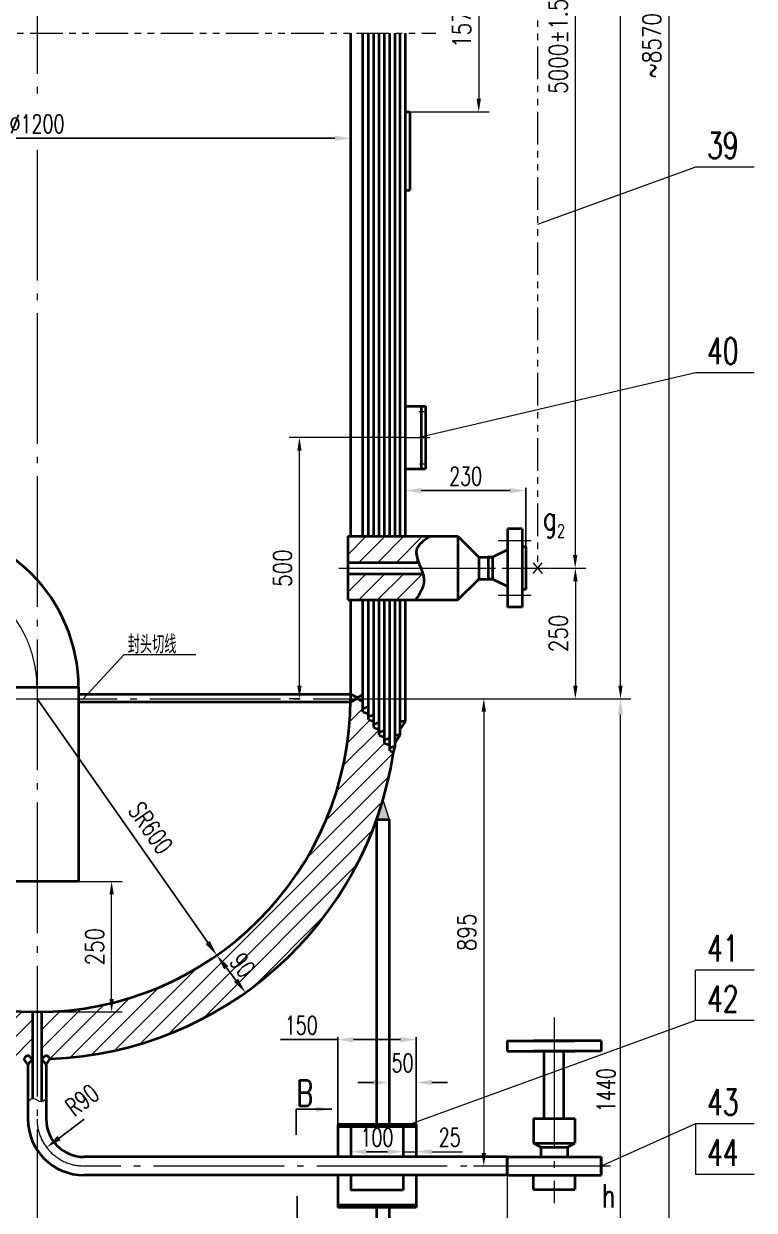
# Model space of a CAD drawing. Header units: millimetres. Extents: x -46692 to 54634, y -206081 to -6208.
# Drawn here: x 50321 to 51719, y -11484 to -9212 of the extents above; entities that cross this region are included whole.
import ezdxf

# ---------------------------------------------------------------- set-up
doc = ezdxf.new("R2010")
doc.units = ezdxf.units.MM
doc.header["$LTSCALE"] = 100
for name, pattern in [('CENTER', [6.25, 5, -0.5, 0.25, -0.5]), ('DASHDOT-M', [36, 30, -3, 0, -3]), ('PHANTOM', [2.5, 1.25, -0.25, 0.25, -0.25, 0.25, -0.25])]:
    doc.linetypes.add(name, pattern=pattern)
doc.layers.get('0').update_dxf_attribs({"linetype": 'CONTINUOUS', "lineweight": 20})
doc.layers.get('DEFPOINTS').update_dxf_attribs({"linetype": 'CONTINUOUS', "lineweight": 20})
for name, color, linetype, lineweight in [('1', 7, 'CONTINUOUS', 20), ('1轮廓实线层', 7, 'CONTINUOUS', 35), ('2', 4, 'CONTINUOUS', 35), ('2细线层', 4, 'CONTINUOUS', 20), ('3中心线层', 1, 'CENTER', 20), ('5剖面线层', 2, 'CONTINUOUS', 20), ('7标注层', 4, 'CONTINUOUS', 20), ('9双点划线层', 6, 'PHANTOM', 20), ('CDR_DIM', 7, 'CONTINUOUS', 20), ('CDR_DWG3', 1, 'DASHDOT-M', 20)]:
    doc.layers.add(name, color=color, linetype=linetype, lineweight=lineweight)
doc.styles.add('HZ', font='romans.shx', dxfattribs={"width": 0.7, "bigfont": 'HZ.shx'})
doc.styles.get("Standard").update_dxf_attribs({"font": 'isocp.shx', "width": 0.707, "bigfont": 'hztxt.shx'})
doc.styles.add('TH_GBDIM', font='romans.shx', dxfattribs={"width": 0.8, "bigfont": 'gbcbig.shx'})
doc.dimstyles.get("Standard").update_dxf_attribs({"dimtxt": 0.18, "dimasz": 0.18, "dimexe": 0.18, "dimexo": 0.0625, "dimgap": 0.09, "dimtad": 0, "dimtih": 1, "dimtoh": 1, "dimdec": 4, "dimzin": 0, "dimdsep": 46, "dimtxsty": 'Standard', "dimcen": 0.09, "dimadec": 0, "dimazin": 0, "dimtfac": 1, "dimtdec": 4, "dimtofl": 0, "dimtmove": 0, "dimatfit": 3, "dimfxl": 0, "dimtolj": 1, "dimtzin": 0, "dimarcsym": 0})
doc.dimstyles.new('TH_GBDIM', dxfattribs={"dimscale": 10, "dimtxt": 3.5, "dimasz": 2.5, "dimexe": 2, "dimexo": 0, "dimgap": 1.5, "dimtad": 1, "dimdec": 1, "dimzin": 0, "dimdsep": 46, "dimtxsty": 'TH_GBDIM', "dimcen": 2.5, "dimclrd": 130, "dimclre": 130, "dimclrt": 3, "dimadec": 0, "dimazin": 0, "dimtfac": 0.714286, "dimtdec": 1, "dimtmove": 0, "dimatfit": 3, "dimfxl": 0, "dimtzin": 0, "dimlwd": -1, "dimlwe": -1, "dimarcsym": 0})
pattern_1 = [(45, (22379.25, -14508.147), (-17.960512, 17.960512), [])]

# ---------------------------------------------------------------- blocks, each defined once
blk = doc.blocks.new('*D12')
at = {"layer": '7标注层', "color": 130, "ltscale": 0.05}
for p, q in [((51059.5, -9039.7), (51211.6, -9039.7)), ((51191.6, -9064.7), (51191.6, -9355.9)), ((51059.5, -9380.9), (51211.6, -9380.9))]:
    blk.add_line(p, q, dxfattribs=at)
for points in [[(51187.4, -9064.7), (51195.8, -9064.7), (51191.6, -9039.7)], [(51187.4, -9355.9), (51195.8, -9355.9), (51191.6, -9380.9)]]:
    blk.add_solid(points, dxfattribs=at)
at = {"layer": 'DEFPOINTS', "color": 0, "ltscale": 0.05}
for p in [(51059.5, -9039.7), (51059.5, -9380.9), (51191.6, -9380.9)]:
    blk.add_point(p, dxfattribs=at)
at = {"layer": '7标注层', "color": 3, "ltscale": 0.05, "insert": (51159.1, -9210.3), "char_height": 35, "attachment_point": 5, "rotation": 90, "style": 'TH_GBDIM'}
blk.add_mtext('1570{}{}', dxfattribs=at)
blk = doc.blocks.new('*D69')
at = {"layer": 'CDR_DIM', "color": 0, "lineweight": -2, "ltscale": 0.05}
blk.add_line((50436, -11309.7), (50388.3, -11346.1), dxfattribs=at)
at = {"layer": 'CDR_DIM', "color": 0, "ltscale": 0.05}
blk.add_solid([(50385.3, -11342.1), (50391.3, -11350.1), (50364.4, -11364.3)], dxfattribs=at)
at = {"layer": 'DEFPOINTS', "color": 0, "ltscale": 0.05}
for p in [(50436, -11309.7), (50364.4, -11364.3)]:
    blk.add_point(p, dxfattribs=at)
at = {"layer": 'CDR_DIM', "color": 0, "ltscale": 0.05, "insert": (50432.3, -11273.5), "char_height": 35, "attachment_point": 5, "rotation": 37.3421, "style": 'HZ'}
blk.add_mtext('\\A1;R90', dxfattribs=at)
blk = doc.blocks.new('*D20')
at = {"layer": '7标注层', "color": 130, "ltscale": 0.05}
for p, q in [((51329.8, -10254.7), (51396.6, -10254.7)), ((51376.6, -10279.7), (51376.6, -10479.7)), ((51067.4, -10504.7), (51396.6, -10504.7))]:
    blk.add_line(p, q, dxfattribs=at)
for points in [[(51372.4, -10279.7), (51380.8, -10279.7), (51376.6, -10254.7)], [(51372.4, -10479.7), (51380.8, -10479.7), (51376.6, -10504.7)]]:
    blk.add_solid(points, dxfattribs=at)
at = {"layer": 'DEFPOINTS', "color": 0, "ltscale": 0.05}
for p in [(51329.8, -10254.7), (51067.4, -10504.7), (51376.6, -10504.7)]:
    blk.add_point(p, dxfattribs=at)
at = {"layer": '7标注层', "color": 3, "ltscale": 0.05, "insert": (51344.1, -10379.7), "char_height": 35, "attachment_point": 5, "rotation": 90, "style": 'TH_GBDIM'}
blk.add_mtext('250', dxfattribs=at)
blk = doc.blocks.new('*D100')
at = {"layer": '7标注层', "color": 130, "ltscale": 0.05}
for p, q in [((50425.5, -10854.7), (50508.8, -10854.7)), ((50488.8, -11079.7), (50488.8, -10879.7)), ((50346, -11104.7), (50508.8, -11104.7))]:
    blk.add_line(p, q, dxfattribs=at)
for points in [[(50484.7, -10879.7), (50493, -10879.7), (50488.8, -10854.7)], [(50484.7, -11079.7), (50493, -11079.7), (50488.8, -11104.7)]]:
    blk.add_solid(points, dxfattribs=at)
at = {"layer": 'DEFPOINTS', "color": 0, "ltscale": 0.05}
for p in [(50425.5, -10854.7), (50488.8, -10854.7), (50346, -11104.7)]:
    blk.add_point(p, dxfattribs=at)
at = {"layer": '7标注层', "color": 3, "ltscale": 0.05, "insert": (50456.3, -10979.7), "char_height": 35, "attachment_point": 5, "rotation": 90, "style": 'TH_GBDIM'}
blk.add_mtext('250', dxfattribs=at)
blk = doc.blocks.new('*D31')
at = {"layer": 'CDR_DIM', "color": 0, "lineweight": -2, "ltscale": 0.05}
for p, q in [((51051.5, -10193.7), (51051.5, -10101.2)), ((51251.5, -10106.2), (51081.5, -10106.2)), ((51281.5, -10269.3), (51281.5, -10101.2))]:
    blk.add_line(p, q, dxfattribs=at)
at = {"layer": 'CDR_DIM', "color": 0, "ltscale": 0.05}
for points in [[(51081.5, -10101.2), (51081.5, -10111.2), (51051.5, -10106.2)], [(51251.5, -10101.2), (51251.5, -10111.2), (51281.5, -10106.2)]]:
    blk.add_solid(points, dxfattribs=at)
at = {"layer": 'DEFPOINTS', "color": 0, "ltscale": 0.05}
for p in [(51051.5, -10106.2), (51051.5, -10193.7), (51281.5, -10269.3)]:
    blk.add_point(p, dxfattribs=at)
at = {"layer": 'CDR_DIM', "color": 0, "ltscale": 0.05, "insert": (51166.5, -10078.7), "char_height": 35, "attachment_point": 5, "style": 'HZ'}
blk.add_mtext('\\A1;230', dxfattribs=at)
blk = doc.blocks.new('*D101')
at = {"layer": '7标注层', "color": 130, "ltscale": 0.05}
for p, q in [((51246, -11417.2), (51246, -11655.3)), ((50346, -11635.3), (50346, -11615.3)), ((51221, -11635.3), (50371, -11635.3))]:
    blk.add_line(p, q, dxfattribs=at)
for points in [[(50371, -11631.2), (50371, -11639.5), (50346, -11635.3)], [(51221, -11631.2), (51221, -11639.5), (51246, -11635.3)]]:
    blk.add_solid(points, dxfattribs=at)
at = {"layer": 'DEFPOINTS', "color": 0, "ltscale": 0.05}
for p in [(51246, -11417.2), (50346, -11635.3), (50346, -11635.3)]:
    blk.add_point(p, dxfattribs=at)
at = {"layer": '7标注层', "color": 3, "ltscale": 0.05, "insert": (50796, -11602.8), "char_height": 35, "attachment_point": 5, "style": 'TH_GBDIM'}
blk.add_mtext('900', dxfattribs=at)
blk = doc.blocks.new('*D32')
at = {"layer": '7标注层', "color": 130, "ltscale": 0.05}
for p, q in [((51340.5, -8255.8), (51396.3, -8255.8)), ((51376.3, -8280.8), (51376.3, -10229.7)), ((51329.8, -10254.7), (51396.3, -10254.7))]:
    blk.add_line(p, q, dxfattribs=at)
for points in [[(51372.1, -8280.8), (51380.5, -8280.8), (51376.3, -8255.8)], [(51372.1, -10229.7), (51380.5, -10229.7), (51376.3, -10254.7)]]:
    blk.add_solid(points, dxfattribs=at)
at = {"layer": 'DEFPOINTS', "color": 0, "ltscale": 0.05}
for p in [(51340.5, -8255.8), (51329.8, -10254.7), (51376.3, -10254.7)]:
    blk.add_point(p, dxfattribs=at)
at = {"layer": '7标注层', "color": 3, "ltscale": 0.05, "insert": (51343.8, -9255.2), "char_height": 35, "attachment_point": 5, "rotation": 90, "style": 'TH_GBDIM'}
blk.add_mtext('5000{}{%%p1.5}', dxfattribs=at)
blk = doc.blocks.new('*D34')
at = {"layer": 'CDR_DIM', "color": 0, "lineweight": -2, "ltscale": 0.05}
for p, q in [((49746, -9492.6), (49746, -9426.4)), ((49776, -9431.4), (50916, -9431.4)), ((50946, -9431.4), (50946, -9436.4))]:
    blk.add_line(p, q, dxfattribs=at)
at = {"layer": 'CDR_DIM', "color": 0, "ltscale": 0.05}
for points in [[(49776, -9426.4), (49776, -9436.4), (49746, -9431.4)], [(50916, -9426.4), (50916, -9436.4), (50946, -9431.4)]]:
    blk.add_solid(points, dxfattribs=at)
at = {"layer": 'DEFPOINTS', "color": 0, "ltscale": 0.05}
for p in [(50946, -9431.4), (50946, -9431.4), (49746, -9492.6)]:
    blk.add_point(p, dxfattribs=at)
at = {"layer": 'CDR_DIM', "color": 0, "ltscale": 0.05, "insert": (50346, -9403.9), "char_height": 35, "attachment_point": 5, "style": 'HZ'}
blk.add_mtext('\\A1;%%C1200', dxfattribs=at)
blk = doc.blocks.new('*D105')
at = {"layer": 'CDR_DIM', "color": 0, "lineweight": -2, "ltscale": 0.05}
blk.add_line((50346, -10504.7), (50672.9, -10971.6), dxfattribs=at)
at = {"layer": 'CDR_DIM', "color": 0, "ltscale": 0.05}
blk.add_solid([(50677, -10968.7), (50668.8, -10974.5), (50690.2, -10996.2)], dxfattribs=at)
at = {"layer": 'DEFPOINTS', "color": 0, "ltscale": 0.05}
for p in [(50346, -10504.7), (50690.2, -10996.2)]:
    blk.add_point(p, dxfattribs=at)
at = {"layer": 'CDR_DIM', "color": 0, "ltscale": 0.05, "insert": (50563.6, -10752.3), "char_height": 35, "attachment_point": 5, "rotation": 305.0025, "style": 'HZ'}
blk.add_mtext('\\A1;SR600', dxfattribs=at)
blk = doc.blocks.new('*D36')
at = {"layer": 'CDR_DIM', "color": 0, "lineweight": -2, "ltscale": 0.05}
for p, q in [((50690.2, -10996.2), (50694.1, -10993.1)), ((50708.5, -11019.9), (50726.8, -11043.8)), ((50745.1, -11067.5), (50749.1, -11064.5))]:
    blk.add_line(p, q, dxfattribs=at)
at = {"layer": 'CDR_DIM', "color": 0, "ltscale": 0.05}
for points in [[(50712.4, -11016.9), (50704.5, -11023), (50690.2, -10996.2)], [(50730.8, -11040.7), (50722.8, -11046.8), (50745.1, -11067.5)]]:
    blk.add_solid(points, dxfattribs=at)
at = {"layer": 'DEFPOINTS', "color": 0, "ltscale": 0.05}
for p in [(50690.2, -10996.2), (50745.1, -11067.5), (50745.1, -11067.5)]:
    blk.add_point(p, dxfattribs=at)
at = {"layer": 'CDR_DIM', "color": 0, "ltscale": 0.05, "insert": (50739.4, -11015.1), "char_height": 35, "attachment_point": 5, "rotation": 307.583, "style": 'HZ'}
blk.add_mtext('\\A1;90', dxfattribs=at)
blk = doc.blocks.new('*D37')
at = {"layer": '7标注层', "color": 130, "ltscale": 0.05}
for p, q in [((51048, -10004.7), (50828.4, -10004.7)), ((50848.4, -10479.7), (50848.4, -10029.7)), ((50848.4, -10504.7), (50828.4, -10504.7))]:
    blk.add_line(p, q, dxfattribs=at)
for points in [[(50844.2, -10029.7), (50852.5, -10029.7), (50848.4, -10004.7)], [(50844.2, -10479.7), (50852.5, -10479.7), (50848.4, -10504.7)]]:
    blk.add_solid(points, dxfattribs=at)
at = {"layer": 'DEFPOINTS', "color": 0, "ltscale": 0.05}
for p in [(50848.4, -10004.7), (51048, -10004.7), (50848.4, -10504.7)]:
    blk.add_point(p, dxfattribs=at)
at = {"layer": '7标注层', "color": 3, "ltscale": 0.05, "insert": (50815.9, -10254.7), "char_height": 35, "attachment_point": 5, "rotation": 90, "style": 'TH_GBDIM'}
blk.add_mtext('500', dxfattribs=at)
blk = doc.blocks.new('*D106')
at = {"layer": '7标注层', "color": 130, "ltscale": 0.05}
for p, q in [((51076.2, -7420.3), (51483, -7420.3)), ((51463, -10479.7), (51463, -7445.3)), ((51067.4, -10504.7), (51483, -10504.7))]:
    blk.add_line(p, q, dxfattribs=at)
for points in [[(51458.8, -7445.3), (51467.1, -7445.3), (51463, -7420.3)], [(51458.8, -10479.7), (51467.1, -10479.7), (51463, -10504.7)]]:
    blk.add_solid(points, dxfattribs=at)
at = {"layer": 'DEFPOINTS', "color": 0, "ltscale": 0.05}
for p in [(51076.2, -7420.3), (51463, -7420.3), (51067.4, -10504.7)]:
    blk.add_point(p, dxfattribs=at)
at = {"layer": '7标注层', "color": 3, "ltscale": 0.05, "insert": (51430.5, -8962.5), "char_height": 35, "attachment_point": 5, "rotation": 90, "style": 'TH_GBDIM'}
blk.add_mtext('6270', dxfattribs=at)
blk = doc.blocks.new('*D38')
at = {"layer": '7标注层', "color": 130, "ltscale": 0.05}
for p, q in [((51086.9, -10504.7), (51221.3, -10504.7)), ((51201.3, -10529.7), (51201.3, -11374.7)), ((51201.3, -11399.7), (51181.3, -11399.7))]:
    blk.add_line(p, q, dxfattribs=at)
for points in [[(51197.1, -10529.7), (51205.5, -10529.7), (51201.3, -10504.7)], [(51197.1, -11374.7), (51205.5, -11374.7), (51201.3, -11399.7)]]:
    blk.add_solid(points, dxfattribs=at)
at = {"layer": 'DEFPOINTS', "color": 0, "ltscale": 0.05}
for p in [(51086.9, -10504.7), (51201.3, -11399.7), (51201.3, -11399.7)]:
    blk.add_point(p, dxfattribs=at)
at = {"layer": '7标注层', "color": 3, "ltscale": 0.05, "insert": (51168.8, -10952.2), "char_height": 35, "attachment_point": 5, "rotation": 90, "style": 'TH_GBDIM'}
blk.add_mtext('895', dxfattribs=at)
blk = doc.blocks.new('*D114')
at = {"layer": 'CDR_DIM', "color": 0, "lineweight": -2, "ltscale": 0.05}
for p, q in [((50990, -11239.7), (50960, -11239.7)), ((51020, -11320.2), (51020, -11234.7)), ((51071.7, -11320.2), (51071.7, -11234.7)), ((51101.7, -11239.7), (51131.7, -11239.7))]:
    blk.add_line(p, q, dxfattribs=at)
at = {"layer": 'CDR_DIM', "color": 0, "ltscale": 0.05}
for points in [[(50990, -11234.7), (50990, -11244.7), (51020, -11239.7)], [(51101.7, -11234.7), (51101.7, -11244.7), (51071.7, -11239.7)]]:
    blk.add_solid(points, dxfattribs=at)
at = {"layer": 'DEFPOINTS', "color": 0, "ltscale": 0.05}
for p in [(51071.7, -11239.7), (51020, -11320.2), (51071.7, -11320.2)]:
    blk.add_point(p, dxfattribs=at)
at = {"layer": 'CDR_DIM', "color": 0, "ltscale": 0.05, "insert": (51045.8, -11202.2), "char_height": 35, "attachment_point": 5, "style": 'HZ'}
blk.add_mtext('\\A1;50', dxfattribs=at)
blk = doc.blocks.new('*D115')
at = {"layer": 'CDR_DIM', "color": 0, "lineweight": -2, "ltscale": 0.05}
for p, q in [((50921.7, -11320.2), (50921.7, -11152.7)), ((51071.7, -11320.2), (51071.7, -11152.7)), ((50921.7, -11157.7), (50812.2, -11157.7)), ((51041.7, -11157.7), (50951.7, -11157.7))]:
    blk.add_line(p, q, dxfattribs=at)
at = {"layer": 'CDR_DIM', "color": 0, "ltscale": 0.05}
for points in [[(50951.7, -11152.7), (50951.7, -11162.7), (50921.7, -11157.7)], [(51041.7, -11152.7), (51041.7, -11162.7), (51071.7, -11157.7)]]:
    blk.add_solid(points, dxfattribs=at)
at = {"layer": 'DEFPOINTS', "color": 0, "ltscale": 0.05}
for p in [(51071.7, -11157.7), (50921.7, -11320.2), (51071.7, -11320.2)]:
    blk.add_point(p, dxfattribs=at)
at = {"layer": 'CDR_DIM', "color": 0, "ltscale": 0.05, "insert": (50851.9, -11130.2), "char_height": 35, "attachment_point": 5, "style": 'HZ'}
blk.add_mtext('\\A1;150', dxfattribs=at)
blk = doc.blocks.new('*D45')
at = {"layer": 'CDR_DIM', "color": 0, "lineweight": -2, "ltscale": 0.05}
for p, q in [((50946.7, -11372.3), (50946.7, -11367.3)), ((51016.7, -11372.3), (50976.7, -11372.3)), ((51046.7, -11372.3), (51046.7, -11377.3))]:
    blk.add_line(p, q, dxfattribs=at)
at = {"layer": 'CDR_DIM', "color": 0, "ltscale": 0.05}
for points in [[(50976.7, -11367.3), (50976.7, -11377.3), (50946.7, -11372.3)], [(51016.7, -11367.3), (51016.7, -11377.3), (51046.7, -11372.3)]]:
    blk.add_solid(points, dxfattribs=at)
at = {"layer": 'DEFPOINTS', "color": 0, "ltscale": 0.05}
for p in [(50946.7, -11372.3), (50946.7, -11372.3), (51046.7, -11372.3)]:
    blk.add_point(p, dxfattribs=at)
at = {"layer": 'CDR_DIM', "color": 0, "ltscale": 0.05, "insert": (50996.7, -11344.8), "char_height": 35, "attachment_point": 5, "style": 'HZ'}
blk.add_mtext('\\A1;100', dxfattribs=at)
blk = doc.blocks.new('*D56')
at = {"layer": '7标注层', "color": 130, "ltscale": 0.05}
for p, q in [((50524.3, -6562.9), (51575.5, -6562.9)), ((51555.5, -6587.9), (51555.5, -11920.3)), ((51195.2, -11945.3), (51575.5, -11945.3))]:
    blk.add_line(p, q, dxfattribs=at)
for points in [[(51551.4, -6587.9), (51559.7, -6587.9), (51555.5, -6562.9)], [(51551.4, -11920.3), (51559.7, -11920.3), (51555.5, -11945.3)]]:
    blk.add_solid(points, dxfattribs=at)
at = {"layer": 'DEFPOINTS', "color": 0, "ltscale": 0.05}
for p in [(50524.3, -6562.9), (51195.2, -11945.3), (51555.5, -11945.3)]:
    blk.add_point(p, dxfattribs=at)
at = {"layer": '7标注层', "color": 3, "ltscale": 0.05, "insert": (51523, -9254.1), "char_height": 35, "attachment_point": 5, "rotation": 90, "style": 'TH_GBDIM'}
blk.add_mtext('{~8570}{}{}', dxfattribs=at)

msp = doc.modelspace()

# ---------------------------------------------------------------- hatches: boundary and pattern name
at = {"layer": '5剖面线层', "ltscale": 0.05}
h = msp.add_hatch(dxfattribs=at)
h.set_pattern_fill('ANSI31', color=256, scale=8, style=0)
h.set_pattern_definition(pattern_1)
edge = h.paths.add_edge_path()
edge.add_spline(control_points=[(51076.433, -10243.681), (51073.052, -10234.856), (51067.374, -10215.023), (51086.976, -10201.478), (51098.258, -10193.681)], knot_values=[0, 0, 0, 0, 26.56240235, 62.58557278, 62.58557278, 62.58557278, 62.58557278], degree=3, periodic=0)
edge.add_line((51098.258, -10193.681), (50940.986, -10193.681))
edge.add_line((50940.986, -10193.681), (50940.986, -10243.681))
edge.add_line((50940.986, -10243.681), (51076.433, -10243.681))
edge = h.paths.add_edge_path()
edge.add_spline(control_points=[(51071.026, -10315.681), (51079.092, -10303.152), (51089.309, -10287.281), (51085.785, -10269.466), (51084.698, -10265.681)], knot_values=[84.23699814, 84.23699814, 84.23699814, 84.23699814, 126.06624593, 137.22584078, 137.22584078, 137.22584078, 137.22584078], degree=3, periodic=0)
edge.add_line((51084.698, -10265.681), (50940.986, -10265.681))
edge.add_line((50940.986, -10265.681), (50940.986, -10315.681))
edge.add_line((50940.986, -10315.681), (51071.026, -10315.681))
h = msp.add_hatch(dxfattribs=at)
h.set_pattern_fill('ANSI31', color=256, scale=8, style=0)
h.set_pattern_definition(pattern_1)
h.paths.add_polyline_path([(49781.056, -10706.805), (49696.317, -10737.123, 0.30669378), (50320.561, -11194.213), (50323.099, -11191.188, -0.46630766), (50332.257, -11190.386), (50336.486, -11194.616, 0.00036235), (50337.486, -11194.629), (50337.486, -11104.621, -0.3129107)])
h.paths.add_polyline_path([(49746.027, -10511.633), (49733.986, -10504.681), (49731.986, -10504.681), (49721.986, -10510.455), (49721.986, -10529.681), (49711.686, -10533.43), (49711.686, -10544.681), (49701.386, -10548.43), (49701.386, -10559.681), (49691.086, -10563.43), (49691.086, -10574.681), (49680.786, -10578.43), (49680.786, -10589.681), (49670.486, -10593.43), (49670.486, -10604.681), (49663.641, -10607.173, 0.00238633), (49664.65, -10613.681), (49753.52, -10599.464, -0.03677895)])
h = msp.add_hatch(dxfattribs=at)
h.set_pattern_fill('ANSI31', color=256, scale=8, style=0)
h.set_pattern_definition(pattern_1)
h.paths.add_polyline_path([(51028.332, -10607.173), (51021.486, -10604.681), (51021.486, -10593.43), (51011.186, -10589.681), (51011.186, -10578.43), (51000.886, -10574.681), (51000.886, -10563.43), (50990.586, -10559.681), (50990.586, -10548.43), (50980.286, -10544.681), (50980.286, -10533.43), (50969.986, -10529.681), (50969.986, -10510.455), (50959.986, -10504.681), (50957.986, -10504.681), (50945.946, -10511.633, -0.4066906), (50354.486, -11104.621), (50354.486, -11194.629, 0.00036235), (50355.486, -11194.616), (50359.716, -11190.386, -0.46630766), (50368.874, -11191.188), (50371.412, -11194.213, 0.36074196)])
h.paths.add_polyline_path([(50742.786, -10976.416), (50777.652, -11021.719), (50736.048, -11053.739), (50701.181, -11008.437)], flags=24)
at = {"layer": 'CDR_DIM', "ltscale": 0.05}
h = msp.add_hatch(dxfattribs=at)
h.set_pattern_fill('ANSI38', color=256, style=0)
h.set_pattern_definition([(45, (34414.23431, 175769.62891), (-0.08838834765, 0.08838834765), []), (135, (34414.23431, 175769.62891), (-0.265165042945, 0.08838834765), [0.3125, -0.1875])])
h.paths.add_polyline_path([(51008.294, -10698.198, -0.01447528), (50995.986, -10736.198), (51019.986, -10736.198)])

# ---------------------------------------------------------------- linework, layer by layer
msp.add_spline([(50328.486, -11277.726), (50337.486, -11270.476), (50354.486, -11275.985), (50363.486, -11270.251)], degree=3)
at = {"layer": '1轮廓实线层', "ltscale": 0.05}
for p, q in [((50969.986, -10193.681), (50969.986, -9229.868)), ((50980.286, -10193.681), (50980.286, -9229.868)), ((50990.586, -10193.681), (50990.586, -9229.868)), ((51000.886, -10193.681), (51000.886, -9229.868)), ((51011.186, -10193.681), (51011.186, -9229.868)), ((51021.486, -10193.681), (51021.486, -9229.868)), ((51031.486, -10193.681), (51031.486, -9229.868)), ((51041.486, -10193.681), (51041.486, -9229.868)), ((51051.486, -10193.681), (51051.486, -9229.868)), ((50969.986, -10529.681), (50969.986, -10315.681)), ((50980.286, -10544.681), (50980.286, -10315.681)), ((50990.586, -10559.681), (50990.586, -10315.681)), ((51000.886, -10574.681), (51000.886, -10315.681)), ((51011.186, -10589.681), (51011.186, -10315.681)), ((51021.486, -10604.681), (51021.486, -10315.681)), ((51031.486, -10595.042), (51031.486, -10315.681)), ((51041.486, -10573.681), (51041.486, -10315.681)), ((51051.486, -10548.681), (51051.486, -10315.681)), ((50425.486, -10495.753), (50945.986, -10495.753)), ((50957.986, -10502.681), (50945.986, -10495.753)), ((50959.986, -10502.681), (50969.986, -10496.908)), ((50945.946, -10511.633), (50425.486, -10511.633)), ((50957.986, -10504.681), (50945.946, -10511.633)), ((50959.986, -10502.681), (50957.986, -10502.681)), ((50959.986, -10504.681), (50957.986, -10504.681)), ((50959.986, -10504.681), (50969.986, -10510.455)), ((50969.986, -10523.681), (50980.286, -10519.933)), ((50969.986, -10529.681), (50980.286, -10533.43)), ((50980.286, -10538.681), (50990.586, -10534.933)), ((50980.286, -10544.681), (50990.586, -10548.43)), ((50990.586, -10553.681), (51000.886, -10549.933)), ((50990.586, -10559.681), (51000.886, -10563.43)), ((51000.886, -10568.681), (51011.186, -10564.933)), ((51041.486, -10563.681), (51051.486, -10548.681)), ((51051.486, -10548.681), (51041.486, -10548.681)), ((51000.886, -10574.681), (51011.186, -10578.43)), ((51011.186, -10583.681), (51021.486, -10579.933)), ((51031.486, -10588.681), (51041.486, -10573.681)), ((51031.486, -10573.681), (51041.486, -10573.681)), ((51011.186, -10589.681), (51021.486, -10593.43)), ((51021.486, -10598.681), (51031.486, -10595.042)), ((51021.486, -10604.681), (51028.332, -10607.173)), ((51027.323, -10613.681), (51031.486, -10595.042))]:
    msp.add_line(p, q, dxfattribs=at)
at = {"layer": '2'}
for p, q in [((50945.986, -9229.868), (50945.986, -10193.681)), ((51051.486, -9380.878), (51059.486, -9380.878)), ((51059.486, -9380.878), (51059.486, -9530.878)), ((51051.486, -9530.878), (51059.486, -9530.878)), ((51051.442, -9944.681), (51089.442, -9944.681)), ((51081.442, -9944.681), (51081.486, -10064.681)), ((51089.442, -9944.681), (51089.486, -10064.681)), ((51051.486, -10064.681), (51089.486, -10064.681)), ((51246.986, -10179.681), (51246.986, -10329.681)), ((51274.986, -10179.681), (51246.986, -10179.681)), ((51274.986, -10179.681), (51274.986, -10329.681)), ((50940.986, -10193.681), (50940.986, -10315.681)), ((50940.986, -10193.681), (51151.723, -10193.681)), ((51151.723, -10193.681), (51191.723, -10233.681)), ((51151.723, -10193.681), (51151.723, -10315.681)), ((51246.986, -10219.681), (51217.986, -10233.681)), ((51281.486, -10213.681), (51274.986, -10213.681)), ((51281.486, -10213.681), (51281.486, -10295.681)), ((50940.986, -10243.681), (51076.433, -10243.681)), ((51191.723, -10233.681), (51191.723, -10275.681)), ((51191.723, -10233.681), (51217.986, -10233.681)), ((51217.986, -10233.681), (51209.986, -10233.681)), ((51209.986, -10233.681), (51209.986, -10275.681)), ((51209.986, -10233.681), (51209.986, -10275.681)), ((51217.986, -10233.681), (51217.986, -10275.681)), ((50940.986, -10265.681), (51084.698, -10265.681)), ((51151.723, -10315.681), (51191.723, -10275.681)), ((51191.723, -10275.681), (51217.986, -10275.681)), ((51217.986, -10275.681), (51209.986, -10275.681)), ((51246.986, -10289.681), (51217.986, -10275.681)), ((50940.986, -10315.681), (51151.723, -10315.681)), ((50945.986, -10315.681), (50945.986, -10504.681)), ((51281.486, -10295.681), (51274.986, -10295.681)), ((51274.986, -10329.681), (51246.986, -10329.681)), ((50266.486, -10482.93), (50425.486, -10482.93)), ((50425.486, -10482.93), (50425.486, -10854.681)), ((50995.986, -10736.198), (51019.986, -10736.198)), ((50995.986, -10736.198), (50995.986, -11320.181)), ((51019.986, -10736.198), (51019.986, -11320.181)), ((50425.486, -10854.681), (50266.486, -10854.681)), ((50337.486, -11104.621), (50337.486, -11270.476)), ((50354.486, -11104.621), (50354.486, -11275.985)), ((51245.885, -11159.681), (51245.885, -11179.681)), ((51245.885, -11159.681), (51375.283, -11159.681)), ((51245.885, -11179.681), (51375.283, -11179.681)), ((51425.885, -11159.681), (51296.487, -11159.681)), ((51425.885, -11179.681), (51296.487, -11179.681)), ((51317.024, -11308.96), (51317.024, -11179.681)), ((51354.746, -11308.96), (51354.746, -11179.681)), ((51425.885, -11159.681), (51425.885, -11179.681)), ((50323.099, -11191.188), (50320.561, -11194.213)), ((50328.486, -11205.163), (50320.561, -11194.213)), ((50336.486, -11195.629), (50328.486, -11205.163)), ((50332.257, -11190.386), (50336.486, -11194.616)), ((50337.486, -11195.629), (50336.486, -11195.629)), ((50354.486, -11195.629), (50355.486, -11195.629)), ((50359.716, -11190.386), (50355.486, -11194.616)), ((50355.486, -11195.629), (50363.486, -11205.163)), ((50363.486, -11205.163), (50371.412, -11194.213)), ((50368.201, -11190.386), (50371.412, -11194.213)), ((50328.486, -11205.163), (50328.486, -11309.681)), ((50363.486, -11205.163), (50363.486, -11309.681)), ((51296.487, -11308.96), (51375.283, -11308.96)), ((51296.487, -11308.96), (51296.487, -11356.205)), ((51375.283, -11308.96), (51375.283, -11356.205)), ((51071.656, -11320.181), (50921.656, -11320.181)), ((50921.656, -11320.181), (50921.656, -11382.181)), ((51071.656, -11324.681), (50921.656, -11324.681)), ((50946.656, -11324.681), (50946.656, -11382.181)), ((51046.656, -11324.681), (51046.656, -11382.181)), ((51071.656, -11320.181), (51071.656, -11382.181)), ((51296.487, -11356.205), (51375.283, -11356.205)), ((51310.252, -11363.669), (51296.487, -11356.205)), ((51361.518, -11363.669), (51375.283, -11356.205)), ((51245.986, -11382.181), (50435.986, -11382.181)), ((51245.885, -11382.181), (51245.885, -11417.181)), ((51245.885, -11417.181), (51245.885, -11382.181)), ((51245.885, -11382.181), (51245.885, -11417.181)), ((51245.885, -11382.181), (51425.885, -11382.181)), ((51245.986, -11382.181), (51245.986, -11417.181)), ((51310.252, -11363.669), (51361.518, -11363.669)), ((51310.252, -11363.669), (51310.252, -11382.181)), ((51361.518, -11363.669), (51361.518, -11382.181)), ((51425.885, -11417.181), (51425.885, -11382.181)), ((51425.885, -11417.181), (51425.885, -11382.181)), ((51425.885, -11382.181), (51425.885, -11417.181)), ((51425.885, -11382.181), (51425.885, -11417.181)), ((51245.986, -11417.181), (50435.986, -11417.181)), ((50921.656, -11417.181), (50921.656, -11479.181)), ((50946.656, -11417.181), (50946.656, -11445.931)), ((51046.656, -11417.181), (51046.656, -11445.931)), ((51071.656, -11417.181), (51071.656, -11479.181)), ((51245.885, -11417.181), (51425.885, -11417.181)), ((51296.487, -11444.681), (51296.487, -11417.181)), ((51375.283, -11417.181), (51375.283, -11444.681)), ((51046.656, -11445.931), (50946.656, -11445.931)), ((51296.487, -11444.681), (51375.283, -11444.681)), ((51071.656, -11474.681), (50921.656, -11474.681)), ((51071.656, -11479.181), (50921.656, -11479.181)), ((50995.986, -11479.181), (50995.986, -11914.681)), ((51019.986, -11479.181), (51019.986, -11914.681))]:
    msp.add_line(p, q, dxfattribs=at)
for centre, radius, start, end in [((50116.986, -10483.681), 308.5, 0, 90), ((50345.986, -10504.681), 600, 180, 0), ((50345.986, -10504.681), 690, 272.111753, 351.457758), ((50328.014, -11194.629), 6, 45, 145), ((50345.986, -10504.681), 690, 269.21112, 269.294165), ((50345.986, -10504.681), 690, 269.21112, 269.294165), ((50345.986, -10504.681), 690, 270.705835, 270.78888), ((50363.959, -11194.629), 6, 35, 135), ((50435.986, -11309.681), 107.5, 180, 270), ((50435.986, -11309.681), 72.5, 180, 270)]:
    msp.add_arc(centre, radius, start, end, dxfattribs=at)
msp.add_spline([(51098.258, -10193.681), (51072.786, -10219.154), (51086.66, -10276.883), (51071.026, -10315.681)], degree=3, dxfattribs=at)
at = {"layer": '2细线层'}
for p, q in [((51719.084, -9486.94), (51606.784, -9486.94)), ((51719.084, -9880.509), (51606.784, -9880.509)), ((51719.084, -11024.52), (51606.784, -11024.52)), ((51606.784, -11121.211), (51606.784, -11024.52)), ((51719.084, -11121.211), (51606.784, -11121.211)), ((51606.784, -11319.074), (51606.784, -11415.766)), ((51719.084, -11319.074), (51606.784, -11319.074)), ((51719.084, -11319.074), (51606.784, -11319.074)), ((51719.084, -11415.766), (51606.784, -11415.766))]:
    msp.add_line(p, q, dxfattribs=at)
at = {"layer": '2细线层', "ltscale": 0.05}
for p, q in [((50434.224, -10504.681), (50512.535, -10419.947)), ((50512.535, -10419.947), (50649.747, -10419.947))]:
    msp.add_line(p, q, dxfattribs=at)
at = {"layer": '3中心线层', "ltscale": 0.5}
for p, q in [((50345.986, -6557.953), (50345.986, -9353.399)), ((50345.986, -9453.834), (50345.986, -11971.353)), ((50923.756, -10254.681), (51328.561, -10254.681)), ((49624.534, -10504.681), (51067.438, -10504.681)), ((51335.885, -11115.487), (51335.885, -11470.715)), ((51443.937, -11399.681), (50435.986, -11399.681))]:
    msp.add_line(p, q, dxfattribs=at)
msp.add_arc((50116.986, -10483.681), 229, 0, 90, dxfattribs=at)
at = {"layer": '9双点划线层', "ltscale": 0.5}
for p, q in [((51304.391, -8255.795), (51304.391, -10254.681)), ((49582.728, -9229.868), (51109.244, -9229.868))]:
    msp.add_line(p, q, dxfattribs=at)
at = {"layer": 'CDR_DIM'}
for p, q in [((51606.784, -9486.94), (51304.391, -9596.534)), ((51606.784, -9880.509), (51077.875, -10004.681)), ((51606.784, -11121.211), (51046.656, -11324.681)), ((51606.784, -11319.074), (51425.885, -11399.681)), ((51425.885, -11382.181), (51425.885, -11417.181))]:
    msp.add_line(p, q, dxfattribs=at)
at = {"layer": 'CDR_DIM', "ltscale": 0.05}
for p, q in [((51295.775, -10265.048), (51313.007, -10244.315)), ((51295.775, -10244.315), (51313.007, -10265.048)), ((51067.438, -10504.681), (51467.983, -10504.681)), ((51462.983, -11914.681), (51462.983, -10534.681)), ((51008.294, -10698.198), (51019.986, -10736.198)), ((51071.656, -11331.159), (51071.656, -11377.332)), ((51016.656, -11372.332), (50986.656, -11372.332)), ((51046.656, -11372.332), (51071.656, -11372.332)), ((51101.656, -11372.332), (51160.655, -11372.332))]:
    msp.add_line(p, q, dxfattribs=at)
at = {"layer": 'CDR_DIM', "color": 0}
msp.add_line((51245.885, -11382.181), (51245.885, -11417.181), dxfattribs=at)
at = {"layer": 'CDR_DIM', "ltscale": 0.05}
for points in [[(51457.983, -10534.681), (51467.983, -10534.681), (51462.983, -10504.681)], [(51016.656, -11367.332), (51016.656, -11377.332), (51046.656, -11372.332)], [(51101.656, -11367.332), (51101.656, -11377.332), (51071.656, -11372.332)]]:
    msp.add_solid(points, dxfattribs=at)
at = {"layer": 'CDR_DWG3'}
for p, q in [((51077.522, -9954.681), (51092.25, -9954.681)), ((51051.464, -10004.681), (51098.292, -10004.681)), ((51078.103, -10054.681), (51091.369, -10054.681))]:
    msp.add_line(p, q, dxfattribs=at)
at = {"layer": 'CDR_DWG3', "ltscale": 0.1}
for p, q in [((51291.843, -10202.181), (51228.54, -10202.181)), ((50923.756, -10254.681), (51317.244, -10254.681)), ((51291.843, -10307.181), (51228.54, -10307.181))]:
    msp.add_line(p, q, dxfattribs=at)
msp.add_arc((50435.986, -11309.681), 90, 180, 270, dxfattribs=at)

# ---------------------------------------------------------------- texts
at = {"layer": '1', "style": 'HZ', "width": 0.7}
for s, height, p in [('g', 45, (51314.968, -10181.539)), ('2', 25, (51341.672, -10195.874)), ('封头切线', 35, (50519.784, -10418.401)), ('B', 50, (50842.788, -11285.031)), ('h', 45, (51427.578, -11479.205))]:
    msp.add_text(s, height=height, dxfattribs=at).set_placement(p)
at = {"layer": '2细线层', "style": 'HZ', "width": 0.7}
for s, p in [('39', (51628.955, -9470.273)), ('40', (51628.955, -9863.842)), ('41', (51628.955, -11007.853)), ('42', (51628.955, -11104.544)), ('43', (51628.955, -11302.407)), ('44', (51628.955, -11399.099))]:
    msp.add_text(s, height=50, dxfattribs=at).set_placement(p)
at = {"layer": 'CDR_DIM', "ltscale": 0.05, "insert": (51435.483, -11254.334), "char_height": 35, "attachment_point": 5, "rotation": 90, "style": 'HZ'}
msp.add_mtext('\\A1;1440', dxfattribs=at)
at = {"layer": 'CDR_DIM', "ltscale": 0.05, "insert": (51136.085, -11344.832), "char_height": 35, "attachment_point": 5, "style": 'HZ'}
msp.add_mtext('\\A1;25', dxfattribs=at)

# ---------------------------------------------------------------- dimensions: what is measured, and where the dimension line sits
at = {"layer": '7标注层', "ltscale": 0.05}
dim = msp.add_linear_dim(base=(51555.528, -11945.253), p1=(50524.286, -6562.93), p2=(51195.152, -11945.253), angle=90, text='{~8570}{}{}', dimstyle='TH_GBDIM', override={"dimgap": 1.5, "dimtad": 1, "dimjust": 0, "dimdec": 0, "dimlfac": 1, "dimse1": 0, "dimse2": 0, "dimsd1": 0, "dimsd2": 0}, dxfattribs=at)
dim.commit()
dim.dimension.update_dxf_attribs({"geometry": '*D56', "text_midpoint": (51555.528, -9254.091), "dimtype": 160})
for base, p1, p2, text, override, picture, middle in [((51462.983, -7420.276), (51067.438, -10504.681), (51076.233, -7420.276), '6270', {"dimdec": 0}, '*D106', (51430.483, -8962.479)), ((51376.305, -10254.681), (51340.46, -8255.795), (51329.797, -10254.681), '5000{}{%%p1.5}', {"dimdec": 0}, '*D32', (51343.805, -9255.238)), ((51191.598, -9380.878), (51059.486, -9039.719), (51059.486, -9380.878), '1570{}{}', {"dimgap": 1.5, "dimtad": 1, "dimjust": 0, "dimdec": 0, "dimlfac": 1, "dimse1": 0, "dimse2": 0, "dimsd1": 0, "dimsd2": 0}, '*D12', (51159.098, -9210.299)), ((50848.358, -10004.681), (50848.358, -10504.681), (51047.986, -10004.681), '500', {"dimdec": 0}, '*D37', (50815.858, -10254.681)), ((51376.609, -10504.681), (51329.797, -10254.681), (51067.438, -10504.681), '250', {"dimdec": 0}, '*D20', (51344.109, -10379.681)), ((51201.298, -11399.681), (51086.89, -10504.681), (51201.298, -11399.681), '895', {"dimdec": 0}, '*D38', (51168.798, -10952.181)), ((50488.82, -10854.681), (50345.986, -11104.681), (50425.486, -10854.681), '250', {"dimdec": 0}, '*D100', (50456.32, -10979.681))]:
    dim = msp.add_linear_dim(base=base, p1=p1, p2=p2, angle=90, text=text, dimstyle='TH_GBDIM', override=override, dxfattribs=at)
    dim.commit()
    dim.dimension.update_dxf_attribs({"geometry": picture, "text_midpoint": middle})
dim = msp.add_linear_dim(base=(50345.986, -11635.341), p1=(51245.986, -11417.181), p2=(50345.986, -11635.341), text='900', dimstyle='TH_GBDIM', override={"dimdec": 0}, dxfattribs=at)
dim.commit()
dim.dimension.update_dxf_attribs({"geometry": '*D101', "text_midpoint": (50795.986, -11602.841)})
at = {"layer": 'CDR_DIM', "ltscale": 0.05}
for base, p1, p2, text, picture, middle in [((50945.986, -9431.419), (49745.986, -9492.607), (50945.986, -9431.419), '%%C1200', '*D34', (50345.986, -9403.919)), ((51051.486, -10106.226), (51281.486, -10269.309), (51051.486, -10193.681), '230', '*D31', (51166.486, -10078.726)), ((51071.656, -11239.688), (51019.986, -11320.181), (51071.656, -11320.181), '50', '*D114', (51045.821, -11202.188)), ((50946.656, -11372.332), (51046.656, -11372.332), (50946.656, -11372.332), '100', '*D45', (50996.656, -11344.832))]:
    dim = msp.add_linear_dim(base=base, p1=p1, p2=p2, text=text, dimstyle='Standard', override={"dimscale": 10, "dimtxt": 3.5, "dimasz": 3, "dimexe": 0.5, "dimexo": 0, "dimgap": 1, "dimtad": 1, "dimtih": 0, "dimtoh": 0, "dimdec": 2, "dimrnd": 1, "dimtxsty": 'HZ', "dimadec": 2, "dimtdec": 2, "dimtmove": 2}, dxfattribs=at)
    dim.commit()
    dim.dimension.update_dxf_attribs({"geometry": picture, "text_midpoint": middle})
dim = msp.add_radius_dim(center=(50345.986, -10504.681), mpoint=(50690.154, -10996.158), text='SR600', dimstyle='Standard', override={"dimscale": 10, "dimtxt": 3.5, "dimasz": 3, "dimexe": 0.5, "dimexo": 0, "dimgap": 1, "dimtad": 1, "dimtih": 0, "dimtoh": 0, "dimdec": 2, "dimrnd": 1, "dimtxsty": 'HZ', "dimadec": 2, "dimtdec": 2, "dimtmove": 2}, dxfattribs=at)
dim.commit()
dim.dimension.update_dxf_attribs({"geometry": '*D105', "text_midpoint": (50563.63, -10752.255), "dimtype": 164})
dim = msp.add_aligned_dim(p1=(50690.154, -10996.158), p2=(50745.094, -11067.543), distance=0, text='90', dimstyle='Standard', override={"dimscale": 10, "dimtxt": 3.5, "dimasz": 3, "dimexe": 0.5, "dimexo": 0, "dimgap": 1, "dimtad": 1, "dimtih": 0, "dimtoh": 0, "dimdec": 2, "dimrnd": 1, "dimtxsty": 'HZ', "dimadec": 2, "dimtdec": 2, "dimtmove": 2}, dxfattribs=at)
dim.commit()
dim.dimension.update_dxf_attribs({"geometry": '*D36', "text_midpoint": (50739.417, -11015.078)})
dim = msp.add_linear_dim(base=(51071.656, -11157.657), p1=(50921.656, -11320.181), p2=(51071.656, -11320.181), text='150', dimstyle='Standard', override={"dimscale": 10, "dimtxt": 3.5, "dimasz": 3, "dimexe": 0.5, "dimexo": 0, "dimgap": 1, "dimtad": 1, "dimtih": 0, "dimtoh": 0, "dimdec": 2, "dimrnd": 1, "dimtxsty": 'HZ', "dimadec": 2, "dimtdec": 2, "dimtmove": 0}, dxfattribs=at)
dim.commit()
dim.dimension.update_dxf_attribs({"geometry": '*D115', "text_midpoint": (50851.906, -11157.657), "dimtype": 160})
dim = msp.add_radius_dim(center=(50435.986, -11309.681), mpoint=(50364.434, -11364.273), dimstyle='Standard', override={"dimscale": 10, "dimtxt": 3.5, "dimasz": 3, "dimexe": 0.5, "dimexo": 0, "dimgap": 1, "dimtad": 1, "dimtih": 0, "dimtoh": 0, "dimdec": 0, "dimrnd": 1, "dimtxsty": 'HZ', "dimadec": 2, "dimtdec": 0, "dimtmove": 2}, dxfattribs=at)
dim.commit()
dim.dimension.update_dxf_attribs({"geometry": '*D69', "text_midpoint": (50432.34, -11273.503), "dimtype": 164})

# ---------------------------------------------------------------- leaders
for points in [[(50910.202, -11290.901), (50841.94, -11290.901), (50841.94, -11340.153)], [(50912.254, -11506.946), (50843.992, -11506.946), (50843.992, -11457.694)]]:
    msp.add_leader(points, dimstyle='Standard', override={"dimscale": 10, "dimtxt": 3.5, "dimasz": 3, "dimexe": 0.5, "dimexo": 0, "dimgap": 1, "dimtad": 0, "dimtih": 0, "dimtoh": 0, "dimdec": 2, "dimrnd": 1, "dimtxsty": 'HZ', "dimadec": 2, "dimtdec": 2, "dimtmove": 2}, dxfattribs=at)

doc.saveas('drawing.dxf')
